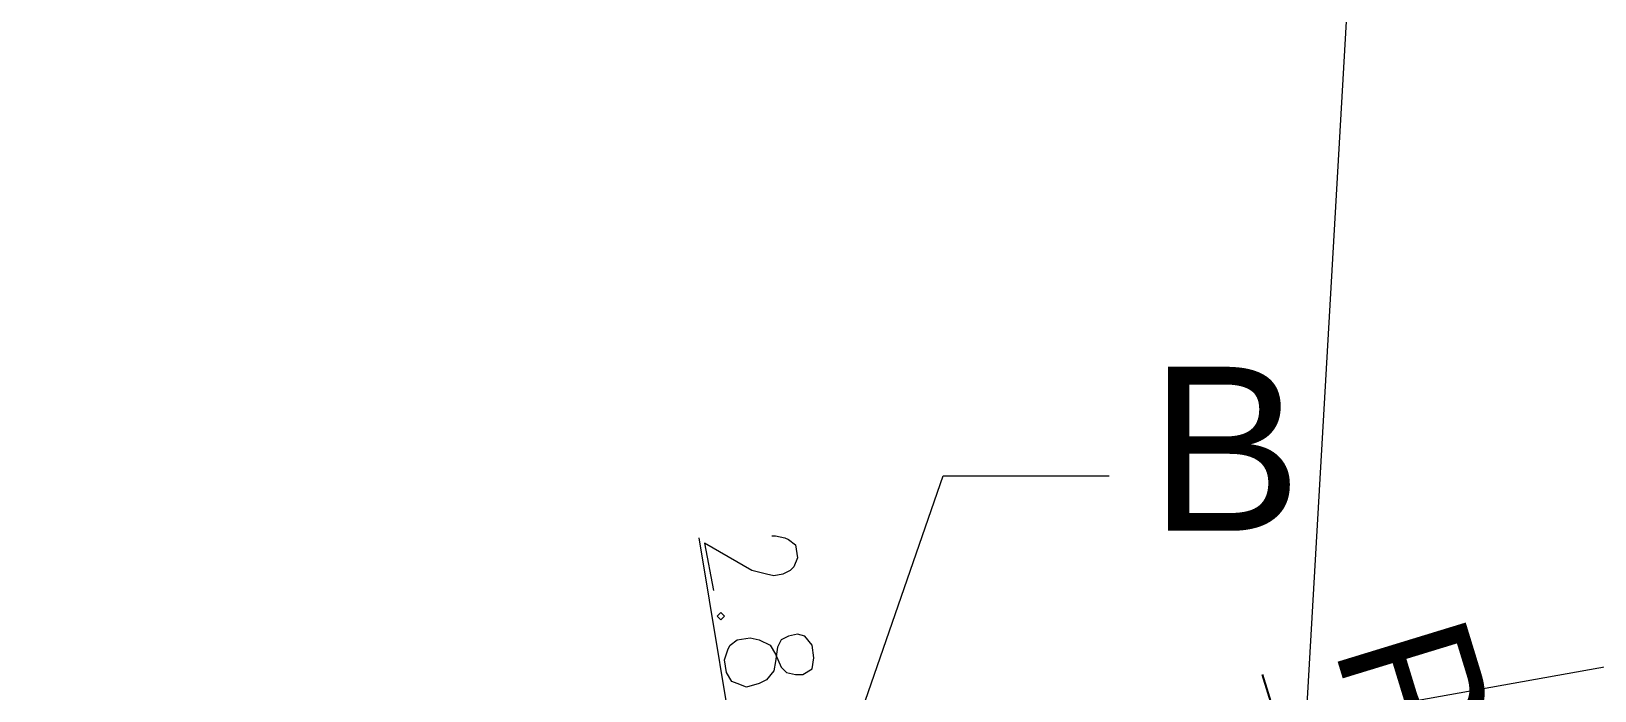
# Model space of a CAD drawing. Header units: millimetres. Extents: x 2928 to 3112, y 1220 to 1280.
# Drawn here: x 3000.697 to 3003.557, y 1267.524 to 1268.731 of the extents above; entities that cross this region are included whole.
import ezdxf

# ---------------------------------------------------------------- set-up
doc = ezdxf.new("R2010")
doc.units = ezdxf.units.MM
doc.styles.add('Arial$001', font='arial.ttf', dxfattribs={"height": 3.564})

msp = doc.modelspace()

# ---------------------------------------------------------------- linework, layer by layer
at = {"color": 252, "linetype": 'Continuous', "lineweight": 5, "true_color": 0x989898}
for points in [[(3003.02887, 1267.46733), (2999.00214, 1266.79065), (2997.51545, 1266.70398), (2997.44879, 1268.88735), (3003.14553, 1269.49069)], [(3002.97886, 1267.46066), (3002.58219, 1260.7139), (3010.44564, 1262.51059), (3009.73896, 1268.67068)]]:
    msp.add_lwpolyline(points, close=True, dxfattribs=at)
at = {"color": 7, "linetype": 'Continuous', "lineweight": 9, "true_color": 0x000007}
for points in [[(3002.15219, 1267.30066), (3002.36552, 1267.91734), (3002.66886, 1267.91734)], [(3002.05218, 1267.80733), (3002.05885, 1267.80733), (3002.07552, 1267.804), (3002.08219, 1267.80067), (3002.09552, 1267.79067), (3002.09885, 1267.76733), (3002.09219, 1267.75067), (3002.08552, 1267.744), (3002.07219, 1267.73733), (3002.05552, 1267.734), (3002.04218, 1267.73733), (3002.01552, 1267.744), (3001.92885, 1267.794), (3001.94552, 1267.70733)]]:
    msp.add_lwpolyline(points, dxfattribs=at)
at = {"color": 8, "linetype": 'Continuous', "lineweight": 5, "true_color": 0x767676}
msp.add_lwpolyline([(3001.99552, 1267.34399), (3001.91885, 1267.804), (3001.91885, 1267.804)], dxfattribs=at)
at = {"color": 7, "linetype": 'Continuous', "lineweight": 9, "true_color": 0x000007}
for points in [[(3001.96552, 1267.66066), (3001.95885, 1267.66733), (3001.95218, 1267.66066), (3001.95885, 1267.654)], [(3002.12552, 1267.60733), (3002.11219, 1267.624), (3002.09885, 1267.62733), (3002.08219, 1267.624), (3002.06885, 1267.61733), (3002.06219, 1267.604), (3002.05885, 1267.57733), (3002.05552, 1267.56066), (3002.04218, 1267.544), (3002.02885, 1267.53733), (3002.00552, 1267.53066), (3001.98885, 1267.53733), (3001.97885, 1267.54066), (3001.96885, 1267.55733), (3001.96552, 1267.58066), (3001.97218, 1267.60066), (3001.97552, 1267.60733), (3001.98885, 1267.61733), (3002.01218, 1267.62066), (3002.02885, 1267.61733), (3002.04885, 1267.60733), (3002.05885, 1267.59066), (3002.06885, 1267.56733), (3002.07885, 1267.55733), (3002.09552, 1267.554), (3002.10885, 1267.554), (3002.12552, 1267.564), (3002.12885, 1267.584)]]:
    msp.add_lwpolyline(points, close=True, dxfattribs=at)
at = {"color": 7, "linetype": 'Continuous', "lineweight": -2, "true_color": 0x000007}
msp.add_lwpolyline([(3002.94886, 1267.554), (3003.00887, 1267.36066), (3003.00887, 1267.36066)], dxfattribs=at)

# ---------------------------------------------------------------- texts
at = {"color": 7, "true_color": 0x000007, "style": 'Arial$001'}
msp.add_text('B', height=0.30018, dxfattribs=at).set_placement((3002.74219, 1267.81668))
at = {"color": 12, "true_color": 0xdd0000, "style": 'Arial$001'}
msp.add_text('P0', height=0.245103, rotation=287.01251, dxfattribs=at).set_placement((3003.07887, 1267.604))

doc.saveas('drawing.dxf')
